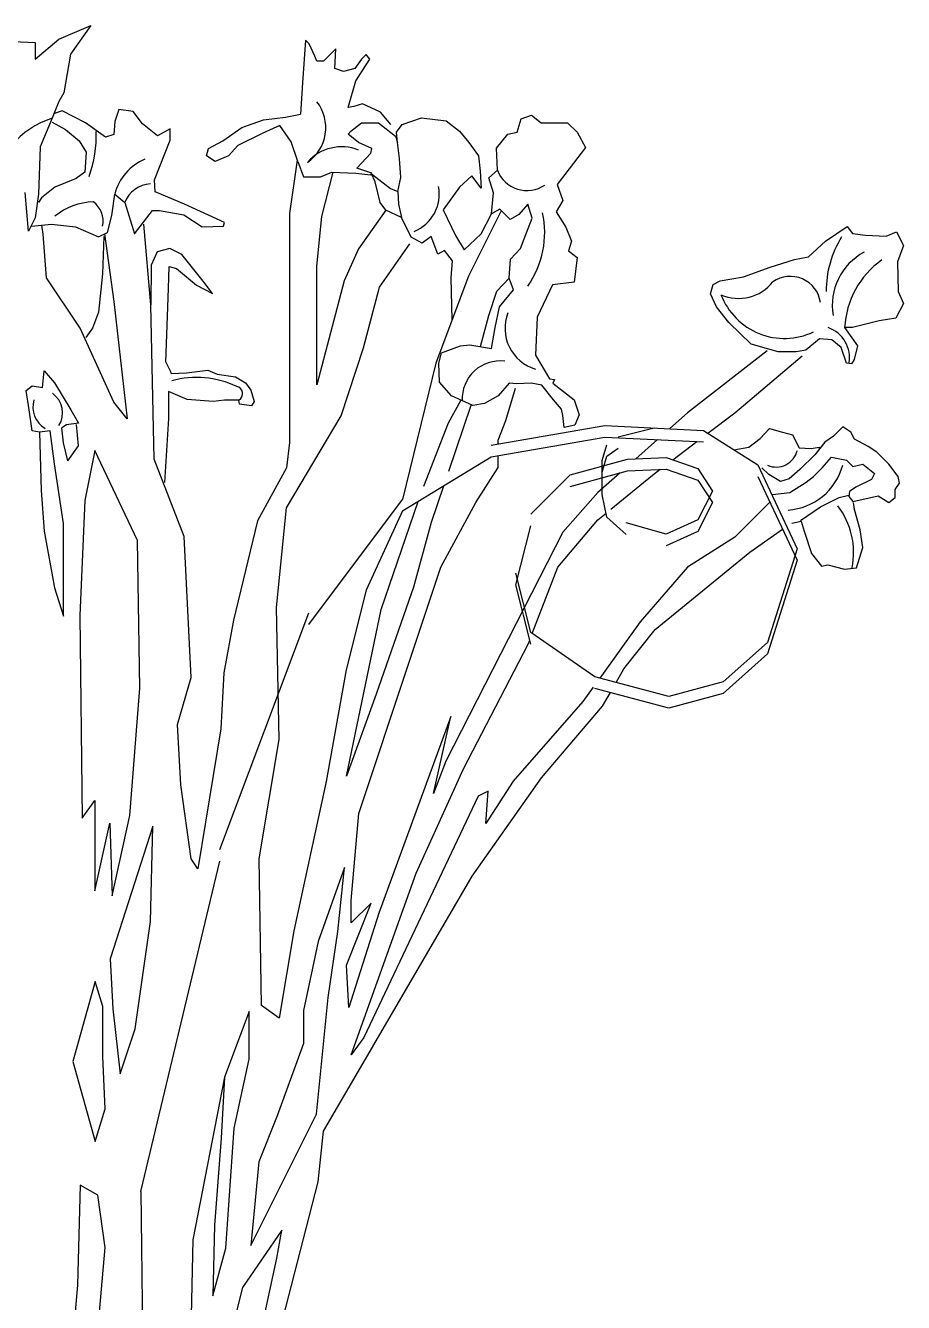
# Model space of a CAD drawing. Header units: inches. Extents: x 10 to 52.5, y 12.2 to 37.
# Drawn here: x 40.2691 to 40.425, y 34.1819 to 34.4087 of the extents above; entities that cross this region are included whole.
import ezdxf

# ---------------------------------------------------------------- set-up
doc = ezdxf.new("R2010")
doc.units = ezdxf.units.IN
doc.header["$MEASUREMENT"] = 0
doc.layers.add('02', color=2, linetype='Continuous')

msp = doc.modelspace()

# ---------------------------------------------------------------- linework, layer by layer
at = {"layer": '02'}
for p, q in [((40.27500832323431, 34.40626298142018), (40.28070326392054, 34.40865842701754)), ((40.28070326392054, 34.40865842701754), (40.27710645818598, 34.40356810548695)), ((40.26421790556497, 34.40596355111342), (40.27081204774304, 34.40566412083575)), ((40.27081204774304, 34.40266981462486), (40.27500832323431, 34.40626298142018)), ((40.27081204774304, 34.40566412083575), (40.27081204774304, 34.40266981462486)), ((40.31881789430491, 34.40605507814911), (40.31831200058087, 34.39847436696294)), ((40.31949241352714, 34.40538123797745), (40.31881789430491, 34.40605507814911)), ((40.32050420074238, 34.40319125488753), (40.31949241352714, 34.40538123797745)), ((40.27710645818598, 34.40356810548695), (40.27590752472616, 34.39668120223217)), ((40.32084146314747, 34.40234895217003), (40.32050420074238, 34.40319125488753)), ((40.32421407602242, 34.40453893525995), (40.32202187609374, 34.40234895217003)), ((40.3240454449363, 34.40100127179761), (40.32421407602242, 34.40453893525995)), ((40.32876710766441, 34.40268587391478), (40.32758669471814, 34.40100127179761)), ((40.3277553260371, 34.39881128538985), (40.3302847886037, 34.40268587391478)), ((40.32961026379353, 34.40352817331444), (40.32876710766441, 34.40268587391478)), ((40.3302847886037, 34.40268587391478), (40.32961026379353, 34.40352817331444)), ((40.32202187609374, 34.40234895217003), (40.32084146314747, 34.40234895217003)), ((40.32556312587558, 34.40049589082486), (40.3240454449363, 34.40100127179761)), ((40.32758669471814, 34.40100127179761), (40.32556312587558, 34.40049589082486)), ((40.31831200058087, 34.39847436696294), (40.31797473817578, 34.39291517632086)), ((40.32640627618394, 34.3940944007831), (40.3277553260371, 34.39881128538985)), ((40.27590752472616, 34.39668120223217), (40.27500832323431, 34.39518405078564)), ((40.27500832323431, 34.39518405078564), (40.27380938418656, 34.39218974457475)), ((40.28570594578496, 34.39375562209756), (40.28494717795848, 34.3916079558316)), ((40.28823516364655, 34.3933766210161), (40.28570594578496, 34.39375562209756)), ((40.32741806363202, 34.39426286001111), (40.32640627618394, 34.3940944007831)), ((40.32893573875054, 34.39476824095476), (40.32741806363202, 34.39426286001111)), ((40.33213972636013, 34.3932520980656), (40.32893573875054, 34.39476824095476)), ((40.27380938418656, 34.39218974457475), (40.27171124923489, 34.38709942304416)), ((40.27381860078759, 34.39148162544592), (40.27622136110886, 34.39021829175766)), ((40.27558905664346, 34.39350295471962), (40.27407152122333, 34.39299762322338)), ((40.27976227328627, 34.3913552917424), (40.27558905664346, 34.39350295471962)), ((40.28330318523086, 34.38882862768372), (40.27976227328627, 34.3913552917424)), ((40.28494717795848, 34.3916079558316), (40.28482071483023, 34.38933395917996)), ((40.28987916219494, 34.39122895803888), (40.28823516364655, 34.3933766210161)), ((40.30751962550431, 34.39055673400293), (40.31139813792407, 34.39190441440445)), ((40.31139813792407, 34.39190441440445), (40.31527664452306, 34.3924097953481)), ((40.31527664452306, 34.3924097953481), (40.31797473817578, 34.39291517632086)), ((40.32691216990798, 34.38988289383127), (40.32876710766441, 34.3913990334317)), ((40.32876710766441, 34.3913990334317), (40.33180246372222, 34.3913990334317)), ((40.33180246372222, 34.3913990334317), (40.33483782001286, 34.38904059111377)), ((40.33399466388374, 34.39106211497568), (40.33213972636013, 34.3932520980656)), ((40.3360182327263, 34.39106211497568), (40.33942363397664, 34.39224487517498)), ((40.33942363397664, 34.39224487517498), (40.34380804012044, 34.39173949420223)), ((40.34380804012044, 34.39173949420223), (40.34616887136809, 34.38988643285705)), ((40.35645534689984, 34.38971797034031), (40.35712987194284, 34.39207641594697)), ((40.35712987194284, 34.39207641594697), (40.35898480946644, 34.39275025614774)), ((40.35898480946644, 34.39275025614774), (40.36067112172469, 34.39140257577532)), ((40.36067112172469, 34.39140257577532), (40.3653927844528, 34.39140257577532)), ((40.3653927844528, 34.39140257577532), (40.36707909089028, 34.38971797034031)), ((40.27622136110886, 34.39021829175766), (40.27862412166296, 34.38819696248396)), ((40.28482071483023, 34.38933395917996), (40.28330318523086, 34.38882862768372)), ((40.29253484318479, 34.38908129177292), (40.28987916219494, 34.39122895803888)), ((40.29481114061064, 34.39034462546118), (40.29253484318479, 34.38908129177292)), ((40.29481114061064, 34.38832329289875), (40.29481114061064, 34.39034462546118)), ((40.30414701262935, 34.38819828839627), (40.30751962550431, 34.39055673400293)), ((40.31122950660511, 34.38954597208652), (40.30684510651491, 34.3873559889966)), ((40.31426485707498, 34.39089365245894), (40.31122950660511, 34.38954597208652)), ((40.31628843173831, 34.38802982916826), (40.31426485707498, 34.39089365245894)), ((40.32640627618394, 34.38937751285852), (40.32691216990798, 34.38988289383127)), ((40.32826121976114, 34.38786136996936), (40.32640627618394, 34.38937751285852)), ((40.33500645133181, 34.38971443131453), (40.3360182327263, 34.39106211497568)), ((40.33517508241794, 34.38786136996936), (40.33500645133181, 34.38971443131453)), ((40.34616887136809, 34.38988643285705), (40.34785517780556, 34.38786490899514)), ((40.35274547161981, 34.38685414707874), (40.35476904046237, 34.3893810519134)), ((40.35476904046237, 34.3893810519134), (40.35645534689984, 34.38971797034031)), ((40.36707909089028, 34.38971797034031), (40.36859676624163, 34.38702260627764)), ((40.27171124923489, 34.38709942304416), (40.27141151749975, 34.37871536831375)), ((40.27862412166296, 34.38819696248396), (40.27988873641453, 34.38617562992152)), ((40.29202899625971, 34.38124863550769), (40.29481114061064, 34.38832329289875)), ((40.30128028765767, 34.38550292433359), (40.30161755006275, 34.38685060802385)), ((40.30161755006275, 34.38685060802385), (40.30414701262935, 34.38819828839627)), ((40.30684510651491, 34.3873559889966), (40.30515879425666, 34.38550292433359)), ((40.31746884445175, 34.38449216241719), (40.31628843173831, 34.38802982916826)), ((40.33062205100878, 34.38685060802385), (40.32826121976114, 34.38786136996936)), ((40.33045341992266, 34.38600830530635), (40.33062205100878, 34.38685060802385)), ((40.33483782001286, 34.38904059111377), (40.33517508241794, 34.38786136996936)), ((40.3355113196697, 34.38506679059941), (40.33517508241794, 34.38786136996936)), ((40.34785517780556, 34.38786490899514), (40.34954148424304, 34.38550646338848)), ((40.35291410293876, 34.38297956187165), (40.35274547161981, 34.38685414707874)), ((40.36859676624163, 34.38702260627764), (40.36353784110843, 34.38045265703698)), ((40.27988873641453, 34.38617562992152), (40.27963580992519, 34.38263829958163)), ((40.30279796277619, 34.38449216241719), (40.30128028765767, 34.38550292433359)), ((40.30515879425666, 34.38550292433359), (40.30279796277619, 34.38449216241719)), ((40.31737513430863, 34.38477300966628), (40.31601882572732, 34.37528846410572)), ((40.32792395735606, 34.38331294124367), (40.33045341992266, 34.38600830530635)), ((40.33577336939498, 34.38166355479046), (40.3355113196697, 34.38506679059941)), ((40.34954148424304, 34.38550646338848), (40.34987874664812, 34.38281109932581)), ((40.27963580992519, 34.38263829958163), (40.27811828032582, 34.38150130291473)), ((40.31746884445175, 34.38449216241719), (40.31848063189982, 34.38179679835451)), ((40.3215159823697, 34.38179679835451), (40.32353955703302, 34.38263910107202)), ((40.32170975241325, 34.37471994761148), (40.32377525289058, 34.38262968263592)), ((40.32353955703302, 34.38263910107202), (40.3277553260371, 34.38247063855528)), ((40.3277553260371, 34.38247063855528), (40.33045341992266, 34.38213372009926)), ((40.33062205100878, 34.38247063855528), (40.32792395735606, 34.38331294124367)), ((40.33045341992266, 34.38213372009926), (40.33062205100878, 34.38247063855528)), ((40.3311874506574, 34.38087819013748), (40.3305377353493, 34.38230217932727)), ((40.3305377353493, 34.38230217932727), (40.33393900315723, 34.37970014647584)), ((40.34987874664812, 34.38281109932581), (40.35004737796708, 34.37977881683622)), ((40.35139642176664, 34.38163187818139), (40.35291410293876, 34.38297956187165)), ((40.27811828032582, 34.38150130291473), (40.27432444771267, 34.37998530513727)), ((40.29215545938796, 34.37910097253047), (40.29202899625971, 34.38124863550769)), ((40.31848063189982, 34.38179679835451), (40.3215159823697, 34.38179679835451)), ((40.33210463668666, 34.37721316720712), (40.3311874506574, 34.38087819013748)), ((40.33524926971159, 34.37917657223301), (40.33577336939498, 34.38166355479046)), ((40.3483610715296, 34.38196879992614), (40.34616887136809, 34.37994727606423)), ((40.35004737796708, 34.37977881683622), (40.3483610715296, 34.38196879992614)), ((40.35223957789577, 34.37893651411872), (40.35139642176664, 34.38163187818139)), ((40.36353784110843, 34.38045265703698), (40.36454962832368, 34.37758883045757)), ((40.26961311451605, 34.37212789533663), (40.26901364475935, 34.37901479859141)), ((40.27141151749975, 34.37871536831375), (40.27081204774304, 34.37452334096309)), ((40.27192168739139, 34.37809030624925), (40.27141584023348, 34.37720597367155)), ((40.27432444771267, 34.37998530513727), (40.27192168739139, 34.37809030624925)), ((40.2844413310334, 34.37493197701991), (40.28494717795848, 34.37872197144901)), ((40.28494717795848, 34.37872197144901), (40.28671763404719, 34.37720597367155)), ((40.297340364293, 34.37695330629361), (40.29215545938796, 34.37910097253047)), ((40.33393900315723, 34.37970014647584), (40.33524926971159, 34.37917657223301)), ((40.33524926971159, 34.37917657223301), (40.33538029469064, 34.3769513800857)), ((40.34616887136809, 34.37994727606423), (40.3433021463964, 34.3759042283404)), ((40.35190231549068, 34.37523038813964), (40.35223957789577, 34.37893651411872)), ((40.28671763404719, 34.37720597367155), (40.28848809013589, 34.37164731405795)), ((40.28848809013589, 34.37164731405795), (40.29164961828365, 34.37581630959761)), ((40.29164961828365, 34.37581630959761), (40.29291422721445, 34.37581630959761)), ((40.29291422721445, 34.37581630959761), (40.29721390093192, 34.37505831072343)), ((40.30442218818217, 34.37366864333165), (40.297340364293, 34.37695330629361)), ((40.33309159996434, 34.37585698059996), (40.32825431609972, 34.36903477949676)), ((40.33309159996434, 34.37585698059996), (40.33210463668666, 34.37721316720712)), ((40.3359044001948, 34.37459528944458), (40.33309159996434, 34.37585698059996)), ((40.33538029469064, 34.3769513800857), (40.3359044001948, 34.37459528944458)), ((40.3433021463964, 34.3759042283404), (40.34549434655792, 34.37135580293256)), ((40.35351121877766, 34.37566150192873), (40.3477615319237, 34.3641737538041)), ((40.35333089493661, 34.37603512354548), (40.35190231549068, 34.37523038813964)), ((40.35516526140719, 34.37420261040683), (40.35333089493661, 34.37603512354548)), ((40.35830989443212, 34.3769513800857), (40.35673757791965, 34.37511886697615)), ((40.35909604966155, 34.37446439752824), (40.35830989443212, 34.3769513800857)), ((40.36454962832368, 34.37758883045757), (40.36336920978948, 34.37556730988439)), ((40.36336920978948, 34.37556730988439), (40.36505552204772, 34.37287194253298)), ((40.27081204774304, 34.37452334096309), (40.26961311451605, 34.37212789533663)), ((40.27015123130268, 34.37303697813189), (40.27369214324727, 34.37341597924245)), ((40.27224049331135, 34.37159906695018), (40.27200647290311, 34.37323555371262)), ((40.27369214324727, 34.37341597924245), (40.27799181719757, 34.37291064445748)), ((40.28368256902768, 34.37189997817626), (40.2844413310334, 34.37493197701991)), ((40.29134290093071, 34.35907579347844), (40.29014900126941, 34.37338810883233)), ((40.29721390093192, 34.37505831072343), (40.30050189244076, 34.37291064445748)), ((40.30429572505391, 34.37303697813189), (40.30442218818217, 34.37366864333165)), ((40.31601882572732, 34.37528846410572), (40.31601882572732, 34.33463950266599)), ((40.3208561154127, 34.36590793554791), (40.32170975241325, 34.37471994761148)), ((40.33760774168632, 34.37106115843056), (40.3359044001948, 34.37459528944458)), ((40.35004737796708, 34.37169272135947), (40.35190231549068, 34.37523038813964)), ((40.35673757791965, 34.37511886697615), (40.35516526140719, 34.37420261040683)), ((40.35765476394891, 34.37079937130915), (40.35909604966155, 34.37446439752824)), ((40.27283744593597, 34.36384656528247), (40.27224049331135, 34.37159906695018)), ((40.27799181719757, 34.37291064445748), (40.28203857047929, 34.37114197927298)), ((40.28203857047929, 34.37114197927298), (40.28368256902768, 34.37189997817626)), ((40.28303427235669, 34.37119852484324), (40.28279794995188, 34.36458819814146)), ((40.28314138725846, 34.37165045535079), (40.28477644953391, 34.35967214077249)), ((40.30050189244076, 34.37291064445748), (40.30429572505391, 34.37303697813189)), ((40.33957313290312, 34.370014009974), (40.33760774168632, 34.37106115843056)), ((40.34114544941558, 34.37119205363564), (40.33957313290312, 34.370014009974)), ((40.34232468540295, 34.36805060163027), (40.34114544941558, 34.37119205363564)), ((40.34549434655792, 34.37135580293256), (40.34701202167644, 34.36882889809789)), ((40.34701202167644, 34.36882889809789), (40.35004737796708, 34.37169272135947)), ((40.36505552204772, 34.37287194253298), (40.36606730367503, 34.37034504098705)), ((40.41122231828495, 34.3703544773511), (40.41506268838867, 34.3729632881645)), ((40.41506268838867, 34.3729632881645), (40.41598437782823, 34.3717356153997)), ((40.41598437782823, 34.3717356153997), (40.41828859863318, 34.3714286947274)), ((40.41828859863318, 34.3714286947274), (40.4219753568571, 34.37127523605017)), ((40.4219753568571, 34.37127523605017), (40.42381872991546, 34.37204253275416)), ((40.42381872991546, 34.37204253275416), (40.42504764940104, 34.3695871806471)), ((40.29473221684321, 34.36907377828032), (40.29248715807199, 34.36848356904233)), ((40.29685911429561, 34.36801140496976), (40.29473221684321, 34.36907377828032)), ((40.32825431609972, 34.36903477949676), (40.32569339927732, 34.3633496080933)), ((40.3319534192372, 34.36221257513392), (40.33735979637577, 34.36988755423812)), ((40.34350392115748, 34.36870507107818), (40.34232468540295, 34.36805060163027)), ((40.3449452126909, 34.36687255796863), (40.34350392115748, 34.36870507107818)), ((40.35521872002146, 34.36714429598072), (40.35701744920089, 34.36905351369063)), ((40.35701744920089, 34.36905351369063), (40.35765476394891, 34.37079937130915)), ((40.36606730367503, 34.37034504098705), (40.36556140995099, 34.36866043558115)), ((40.40815001992024, 34.36759220786047), (40.41122231828495, 34.3703544773511)), ((40.42504764940104, 34.3695871806471), (40.42397234784885, 34.36667145245013)), ((40.29248715807199, 34.36848356904233), (40.2914237064354, 34.36612273878421)), ((40.30064026974588, 34.36328974116481), (40.29685911429561, 34.36801140496976)), ((40.34468315714485, 34.36386200119745), (40.3449452126909, 34.36687255796863)), ((40.35499388035833, 34.36377509171729), (40.35521872002146, 34.36714429598072)), ((40.36556140995099, 34.36866043558115), (40.36707909089028, 34.36748121440763)), ((40.36707909089028, 34.36748121440763), (40.36657319716624, 34.36310124822779)), ((40.40139096915237, 34.36575069375107), (40.40569218700266, 34.36713183179967)), ((40.40569218700266, 34.36713183179967), (40.40815001992024, 34.36759220786047)), ((40.42397234784885, 34.36667145245013), (40.42412595996148, 34.36145383082334)), ((40.28279794995188, 34.36458819814146), (40.28208898203894, 34.35774178445575)), ((40.2914237064354, 34.36612273878421), (40.29134290093071, 34.35907579347844)), ((40.29449589420556, 34.36199128418815), (40.29461405552438, 34.36588665511812)), ((40.29461405552438, 34.36588665511812), (40.29591382979861, 34.36553252957532)), ((40.29591382979861, 34.36553252957532), (40.29945866261124, 34.36258149010831)), ((40.3208561154127, 34.3448728092539), (40.3208561154127, 34.36590793554791)), ((40.3477615319237, 34.3641737538041), (40.34201183924898, 34.34870947423627)), ((40.39662890960908, 34.36406264163674), (40.40139096915237, 34.36575069375107)), ((40.27880694494097, 34.35490136899756), (40.27283744593597, 34.36384656528247)), ((40.2940232491631, 34.34888866602563), (40.29449589420556, 34.36199128418815)), ((40.29945866261124, 34.36258149010831), (40.30229452774375, 34.36104694943646)), ((40.30229452774375, 34.36104694943646), (40.30064026974588, 34.36328974116481)), ((40.32569339927732, 34.3633496080933), (40.3208561154127, 34.3448728092539)), ((40.32910795286744, 34.35141075208088), (40.3319534192372, 34.36221257513392)), ((40.34488668558634, 34.35644161402018), (40.34468315714485, 34.36386200119745)), ((40.35281527191847, 34.36148480489504), (40.35499388035833, 34.36377509171729)), ((40.35578082208968, 34.36175356785537), (40.35499388035833, 34.36377509171729)), ((40.36269469080008, 34.36259586728414), (40.35999659691452, 34.35686821741405)), ((40.36657319716624, 34.36310124822779), (40.36269469080008, 34.36259586728414)), ((40.39079154851361, 34.3609934514738), (40.3912523902066, 34.36268150690597)), ((40.3912523902066, 34.36268150690597), (40.39248130969218, 34.36329534493274)), ((40.39248130969218, 34.36329534493274), (40.39662890960908, 34.36406264163674)), ((40.28477644953391, 34.35967214077249), (40.28716424885652, 34.33880001505025)), ((40.35137398620582, 34.35716530922804), (40.35281527191847, 34.36148480489504)), ((40.35330757392085, 34.35872128204795), (40.35578082208968, 34.36175356785537)), ((40.3918668500658, 34.35869156133271), (40.39079154851361, 34.3609934514738)), ((40.42412595996148, 34.36145383082334), (40.42504764940104, 34.35930539935947)), ((40.28208898203894, 34.35774178445575), (40.28102553063518, 34.35490878680724)), ((40.29193984796739, 34.33164385738786), (40.29134290093071, 34.35907579347844)), ((40.35252062613591, 34.35501515606887), (40.35330757392085, 34.35872128204795)), ((40.39401745875812, 34.35592929184207), (40.3918668500658, 34.35869156133271)), ((40.42504764940104, 34.35930539935947), (40.42366511803566, 34.35669658854607)), ((40.34993495522513, 34.35164595017562), (40.35137398620582, 34.35716530922804)), ((40.35999659691452, 34.35686821741405), (40.35965933450944, 34.35012980562755)), ((40.39801144679523, 34.35209280497514), (40.39401745875812, 34.35592929184207)), ((40.42074643737151, 34.35623620919654), (40.41598437782823, 34.35500853314301)), ((40.42366511803566, 34.35669658854607), (40.42074643737151, 34.35623620919654)), ((40.28477644953391, 34.34178174494303), (40.27880694494097, 34.35490136899756)), ((40.28102553063518, 34.35490878680724), (40.27984392350054, 34.35325620431689)), ((40.35184610714651, 34.35130903008979), (40.35252062613591, 34.35501515606887)), ((40.41014701673276, 34.35301356035637), (40.40768917799442, 34.35101858756974)), ((40.41229761983714, 34.35286010167914), (40.41014701673276, 34.35301356035637)), ((40.41398738683647, 34.35147896691927), (40.41229761983714, 34.35286010167914)), ((40.41598437782823, 34.35500853314301), (40.41460184064209, 34.35500853314301)), ((40.41460184064209, 34.35500853314301), (40.4169060672678, 34.35178588430284)), ((40.32518925923369, 34.33934212558091), (40.32910795286744, 34.35141075208088)), ((40.34296488399132, 34.3505228804483), (40.34633749686628, 34.35175825798655)), ((40.34633749686628, 34.35175825798655), (40.34802380307092, 34.35198287026145)), ((40.34802380307092, 34.35198287026145), (40.35184610714651, 34.35130903008979)), ((40.40083559006899, 34.35091865654107), (40.38668251024074, 34.33987274490067)), ((40.40277350051775, 34.35071167021528), (40.39801144679523, 34.35209280497514)), ((40.40599941681585, 34.35071167021528), (40.40277350051775, 34.35071167021528)), ((40.40768917799442, 34.35101858756974), (40.40599941681585, 34.35071167021528)), ((40.41490907045527, 34.34871669742864), (40.41398738683647, 34.35147896691927)), ((40.4169060672678, 34.35178588430284), (40.41629160764142, 34.34933053216668)), ((40.2940232491631, 34.34888866602563), (40.29485037816203, 34.34723608350617)), ((40.34201183924898, 34.34870947423627), (40.33606341863497, 34.32451815592361)), ((40.34251519861146, 34.34872597217912), (40.34296488399132, 34.3505228804483)), ((40.34262762135341, 34.34535676462696), (40.34251519861146, 34.34872597217912)), ((40.35965933450944, 34.35012980562755), (40.36218879707604, 34.34591829867571)), ((40.39508590321503, 34.33987274490067), (40.40702756341062, 34.35003498363079)), ((40.41583075989484, 34.34856323546268), (40.41490907045527, 34.34871669742864)), ((40.41629160764142, 34.34933053216668), (40.41583075989484, 34.34856323546268)), ((40.27212576345055, 34.34440295724784), (40.27239170494004, 34.34732535452935)), ((40.27239170494004, 34.34732535452935), (40.27425329001135, 34.34519997469619)), ((40.29485037816203, 34.34723608350617), (40.29496853948086, 34.34688196128121)), ((40.29496853948086, 34.34688196128121), (40.29768624329454, 34.34700000312881)), ((40.29768624329454, 34.34700000312881), (40.30146739874481, 34.34747216720137)), ((40.30146739874481, 34.34747216720137), (40.30312165674268, 34.34676391943361)), ((40.30312165674268, 34.34676391943361), (40.30643016691766, 34.34629175207232)), ((40.30643016691766, 34.34629175207232), (40.30820258064642, 34.34522937879086)), ((40.26920040636769, 34.34387161228227), (40.27026417255848, 34.34466862973062)), ((40.26973228934667, 34.3404178700643), (40.26920040636769, 34.34387161228227)), ((40.27026417255848, 34.34466862973062), (40.27212576345055, 34.34440295724784)), ((40.27425329001135, 34.34519997469619), (40.27717864709421, 34.3404178700643)), ((40.30820258064642, 34.34522937879086), (40.30914787096417, 34.34393092181421)), ((40.30914787096417, 34.34393092181421), (40.30973867732546, 34.34192421378106)), ((40.34476360734998, 34.34288601618613), (40.34262762135341, 34.34535676462696)), ((40.35499388035833, 34.34513215235205), (40.35308272820412, 34.34288601618613)), ((40.35439579152017, 34.33854723550616), (40.35616492489799, 34.34429110956847)), ((40.35634292415789, 34.34501984620005), (40.35499388035833, 34.34513215235205)), ((40.35892860112227, 34.34513215235205), (40.35634292415789, 34.34501984620005)), ((40.36083974722288, 34.3447952306073), (40.35892860112227, 34.34513215235205)), ((40.36286331606544, 34.34221217269663), (40.36083974722288, 34.3447952306073)), ((40.36218879707604, 34.34591829867571), (40.36308816154934, 34.34580599252371)), ((40.36308816154934, 34.34580599252371), (40.36275089914425, 34.34513215235205)), ((40.36275089914425, 34.34513215235205), (40.36657319716624, 34.34221217269663)), ((40.28716424885652, 34.33880001505025), (40.28477644953391, 34.34178174494303)), ((40.29780440461337, 34.34227833932385), (40.29449589420556, 34.34369483811901)), ((40.29449589420556, 34.34369483811901), (40.29449590002633, 34.33885513246645)), ((40.30241268906257, 34.34192421378106), (40.29780440461337, 34.34227833932385)), ((40.30442142519615, 34.34216029747625), (40.30241268906257, 34.34192421378106)), ((40.30702096769101, 34.34216029747625), (40.30442142519615, 34.34216029747625)), ((40.30713912900983, 34.34145204641976), (40.30702096769101, 34.34216029747625)), ((40.30973867732546, 34.34192421378106), (40.30926603205017, 34.3410979241948)), ((40.34422325911446, 34.33810539905102), (40.34643467897995, 34.34208192723457)), ((40.34858591119274, 34.34120141403986), (40.34476360734998, 34.34288601618613)), ((40.3506094800353, 34.34153833249587), (40.34858591119274, 34.34120141403986)), ((40.35308272820412, 34.34288601618613), (40.3506094800353, 34.34153833249587)), ((40.36432478283978, 34.34052757055036), (40.36286331606544, 34.34221217269663)), ((40.36657319716624, 34.34221217269663), (40.36747256187237, 34.33951680863396)), ((40.27026417255848, 34.33669845862318), (40.26973228934667, 34.3404178700643)), ((40.27717864709421, 34.3404178700643), (40.27850835477448, 34.33802682103709)), ((40.30926603205017, 34.3410979241948), (40.30713912900983, 34.34145204641976)), ((40.31545901308282, 34.32299417633334), (40.32518925923369, 34.33934212558091)), ((40.34820381817854, 34.34119825429519), (40.34421572471484, 34.32949508444875)), ((40.36454962832368, 34.33940450248195), (40.36432478283978, 34.34052757055036)), ((40.36477446798681, 34.33727067246804), (40.36454962832368, 34.33940450248195)), ((40.36747256187237, 34.33951680863396), (40.36668562014102, 34.33771990036479)), ((40.38668251024074, 34.33987274490067), (40.38353202315493, 34.33707514408746)), ((40.39032352585792, 34.33626853136815), (40.39508590321503, 34.33987274490067)), ((40.27638082239292, 34.33776114855431), (40.27558299769162, 34.33722980358874)), ((40.27584893941394, 34.33457307879002), (40.27558299769162, 34.33722980358874)), ((40.27850835477448, 34.33802682103709), (40.27638082239292, 34.33776114855431)), ((40.27850835477448, 34.33404173382445), (40.27816182338147, 34.33783794221239)), ((40.29449590002633, 34.33885513246645), (40.29378693234622, 34.32752314193061)), ((40.33985537998824, 34.32683312314333), (40.34422325911446, 34.33810539905102)), ((40.35183915086537, 34.33414913542805), (40.3719970405612, 34.33765130950491)), ((40.35306893834359, 34.335012540489), (40.35439579152017, 34.33854723550616)), ((40.36668562014102, 34.33771990036479), (40.36477446798681, 34.33727067246804)), ((40.3719970405612, 34.33765130950491), (40.38952563456706, 34.33677576680788)), ((40.37434950573816, 34.33564817021255), (40.38076133756413, 34.33721353815639)), ((40.39956465419828, 34.33532175014847), (40.40122275157346, 34.33708860129121)), ((40.40122275157346, 34.33708860129121), (40.40354409497677, 34.33642603128686)), ((40.41426648907809, 34.33741988626429), (40.41260839170291, 34.33576346128251)), ((40.41570351608544, 34.33642603128686), (40.41426648907809, 34.33741988626429)), ((40.27159388023875, 34.33643278614039), (40.27026417255848, 34.33669845862318)), ((40.27345547113082, 34.33669845862318), (40.27159388023875, 34.33643278614039)), ((40.27159388023875, 34.33643278614039), (40.27185982196107, 34.326071562717)), ((40.27425329001135, 34.33085366406016), (40.27345547113082, 34.33669845862318)), ((40.35183915086537, 34.33208373466044), (40.3719970405612, 34.3355859087373)), ((40.35306893834359, 34.33436279517485), (40.35306893834359, 34.335012540489)), ((40.3719970405612, 34.3355859087373), (40.38952563456706, 34.33471036604027)), ((40.38132996098584, 34.33511973498975), (40.37752131591997, 34.33173769666467)), ((40.38407400260194, 34.33153883141352), (40.38834273685216, 34.33476945106526)), ((40.38952563456706, 34.33677576680788), (40.39916636525168, 34.3306469613803)), ((40.3975749282211, 34.33377575129856), (40.39956465419828, 34.33532175014847)), ((40.40354409497677, 34.33642603128686), (40.40531273894458, 34.33598432015282)), ((40.40531273894458, 34.33598432015282), (40.40652868394255, 34.33366532516669)), ((40.41106082951165, 34.33465918017322), (40.40929218554384, 34.33245061131896)), ((40.41260839170291, 34.33576346128251), (40.41106082951165, 34.33465918017322)), ((40.4163667562928, 34.33521132072786), (40.41570351608544, 34.33642603128686)), ((40.41879864046796, 34.33388618074827), (40.4163667562928, 34.33521132072786)), ((40.2766467638824, 34.33138500902572), (40.27584893941394, 34.33457307879002)), ((40.2766467638824, 34.33138500902572), (40.27850835477448, 34.33404173382445)), ((40.28141108979917, 34.33320201695318), (40.2796326697383, 34.32431890405718)), ((40.28896938087865, 34.31721241176132), (40.28141108979917, 34.33320201695318)), ((40.31601882572732, 34.33463950266599), (40.31544973245337, 34.33009136751065)), ((40.3715097956404, 34.33139290838739), (40.37236170806437, 34.33422974849822)), ((40.37236170806437, 34.33216434773061), (40.37434950573816, 34.33358276944494)), ((40.39492196785732, 34.33333404016452), (40.3975749282211, 34.33377575129856)), ((40.40652868394255, 34.33366532516669), (40.40862894533648, 34.33355489574609)), ((40.40929218554384, 34.33245061131896), (40.40663921912647, 34.32980033133066)), ((40.40862894533648, 34.33355489574609), (40.41006596652306, 34.33377575129856)), ((40.41006596652306, 34.33377575129856), (40.41006596652306, 34.33355489574609)), ((40.42034620265922, 34.33289232574174), (40.41879864046796, 34.33388618074827)), ((40.42244646382033, 34.33079418633719), (40.42034620265922, 34.33289232574174)), ((40.27584893941394, 34.32022677144272), (40.27425329001135, 34.33085366406016)), ((40.29731239993571, 34.31792788601018), (40.29193984796739, 34.33164385738786)), ((40.33606341863497, 34.32245275515601), (40.35183915086537, 34.33208373466044)), ((40.34908838510028, 34.32396662884861), (40.35306893834359, 34.33015233936607)), ((40.35306893834359, 34.33015233936607), (40.35306893834359, 34.33229739440725)), ((40.3658620273739, 34.32889587598623), (40.37605333663969, 34.33167659270697)), ((40.3715097956404, 34.32932750759068), (40.37236170806437, 34.33216434773061)), ((40.3715097956404, 34.32535592682547), (40.3715097956404, 34.33139290838739)), ((40.37605333663969, 34.33167659270697), (40.3828686539594, 34.33196027705566)), ((40.3828686539594, 34.33196027705566), (40.38854808020852, 34.32997448667305)), ((40.39916636525168, 34.3306469613803), (40.40617780071198, 34.31576272243404)), ((40.40111221638954, 34.32891690577384), (40.39989627139158, 34.33013161633284)), ((40.40907110353447, 34.32858562077166), (40.41061866572573, 34.33013161633284)), ((40.41061866572573, 34.33013161633284), (40.41227676868885, 34.33200889689618)), ((40.41227676868885, 34.33200889689618), (40.41492973510622, 34.33145675631243)), ((40.41492973510622, 34.33145675631243), (40.41603513327873, 34.33035247188531)), ((40.41603513327873, 34.33035247188531), (40.41780377747937, 34.33079418633719)), ((40.41780377747937, 34.33079418633719), (40.41990403864047, 34.32913776132631)), ((40.42410456701628, 34.32858562077166), (40.42244646382033, 34.33079418633719)), ((40.31544973245337, 34.33009136751065), (40.31032790486216, 34.3207108356641)), ((40.35885059214643, 34.32189152786162), (40.3658620273739, 34.32889587598623)), ((40.3658620273739, 34.32683047521863), (40.37605333663969, 34.32961119193936)), ((40.37471550084165, 34.32924616107488), (40.37076029121391, 34.32573397472737)), ((40.37309279884658, 34.32278025829004), (40.38049053713194, 34.32882682997155)), ((40.37605333663969, 34.32961119193936), (40.3828686539594, 34.32989487628805)), ((40.38049053713194, 34.32882682997155), (40.38184551252498, 34.32985228850742)), ((40.3828686539594, 34.32989487628805), (40.38854808020852, 34.32790908590545)), ((40.38854808020852, 34.32997448667305), (40.39110382353402, 34.32600290587874)), ((40.38854808020852, 34.32790908590545), (40.39110382353402, 34.32393750511113)), ((40.39916636525168, 34.32858156061269), (40.40617780071198, 34.31369732163733)), ((40.40321247778348, 34.32770219192611), (40.40111221638954, 34.32891690577384)), ((40.40476003997474, 34.32814390634888), (40.40321247778348, 34.32770219192611)), ((40.40663921912647, 34.32980033133066), (40.40476003997474, 34.32814390634888)), ((40.40774462335258, 34.32759176579424), (40.40907110353447, 34.32858562077166)), ((40.41935133967063, 34.32803347689918), (40.41658783224857, 34.32670833691958)), ((40.41990403864047, 34.32913776132631), (40.41935133967063, 34.32803347689918)), ((40.42432564320489, 34.32737090692393), (40.42410456701628, 34.32858562077166)), ((40.27185982196107, 34.326071562717), (40.27239170494004, 34.3188984090288)), ((40.34332701107933, 34.32688712989915), (40.34112727256007, 34.32043193712019)), ((40.37076029121391, 34.32573397472737), (40.36456831787228, 34.31866459127053)), ((40.39110382353402, 34.32600290587874), (40.38854808020852, 34.32089659103661)), ((40.4017754565969, 34.32538319693998), (40.40487058097943, 34.32571448194216)), ((40.40487058097943, 34.32571448194216), (40.40774462335258, 34.32759176579424)), ((40.41548243407606, 34.32593533749463), (40.41537189307137, 34.32505191193781)), ((40.41658783224857, 34.32670833691958), (40.41548243407606, 34.32593533749463)), ((40.42355186222567, 34.3262666224968), (40.42432564320489, 34.32737090692393)), ((40.42355186222567, 34.32483105635623), (40.42355186222567, 34.3262666224968)), ((40.2796326697383, 34.32431890405718), (40.27874345970786, 34.30388773745511)), ((40.31941125249005, 34.30231525676794), (40.33606341863497, 34.32451815592361)), ((40.33228159915171, 34.30496765752326), (40.33882346922046, 34.32413774764285)), ((40.34289641175865, 34.31247887743524), (40.34908838510028, 34.32396662884861)), ((40.37236170806437, 34.32138434603115), (40.3715097956404, 34.32535592682547)), ((40.39110382353402, 34.32393750511113), (40.38854808020852, 34.31883119026901)), ((40.40132032041884, 34.32400903295496), (40.39508590321503, 34.31778091833115)), ((40.41028704853243, 34.32317463137446), (40.41360324910357, 34.32483105635623)), ((40.41360324910357, 34.32483105635623), (40.41537189307137, 34.32527276749028)), ((40.41537189307137, 34.32505191193781), (40.41603513327873, 34.32416848638098)), ((40.41603513327873, 34.32416848638098), (40.42056727884783, 34.32516234135841)), ((40.4163667562928, 34.32273291695168), (40.41614567428342, 34.32394762751068)), ((40.42056727884783, 34.32516234135841), (40.42244646382033, 34.32394762751068)), ((40.42244646382033, 34.32394762751068), (40.42355186222567, 34.32483105635623)), ((40.313689879705, 34.30532071443162), (40.31545901308282, 34.32299417633334)), ((40.33606341863497, 34.32245275515601), (40.32961209896467, 34.30841356967579)), ((40.37076029121391, 34.32087377360443), (40.37221600497588, 34.32206360737331)), ((40.37576936381384, 34.31826382157163), (40.37236170806437, 34.32138434603115)), ((40.40674976013116, 34.32074520696773), (40.41028704853243, 34.32317463137446)), ((40.41736161346062, 34.31908878198595), (40.4163667562928, 34.32273291695168)), ((40.27239170494004, 34.3188984090288), (40.27425329001135, 34.3088028580882)), ((40.27584893941394, 34.30375508094443), (40.27584893941394, 34.32022677144272)), ((40.31032790486216, 34.3207108356641), (40.30605970845073, 34.30308681153696)), ((40.34112727256007, 34.32043193712019), (40.33803128600567, 34.30894418573592)), ((40.35622130227721, 34.30931960489255), (40.35885059214643, 34.31982612709402)), ((40.36368375118337, 34.31247887743524), (40.37076029121391, 34.32087377360443)), ((40.3828686539594, 34.31834343195663), (40.37576936381384, 34.32032922233924)), ((40.38854808020852, 34.32089659103661), (40.3828686539594, 34.31834343195663)), ((40.38854808020852, 34.31883119026901), (40.3828686539594, 34.31627803118903)), ((40.39773960351459, 34.31512989625338), (40.40356716663091, 34.31923931121713)), ((40.40520219793989, 34.32030349254495), (40.40686030113584, 34.32063477754713)), ((40.40686030113584, 34.32063477754713), (40.40741300033852, 34.31886792311565)), ((40.40741300033852, 34.31886792311565), (40.40873948634117, 34.31489250314775)), ((40.41780377747937, 34.31599678757487), (40.41736161346062, 34.31908878198595)), ((40.28941399171463, 34.29100722159495), (40.28896938087865, 34.31721241176132)), ((40.29850629959702, 34.29288133580707), (40.29731239993571, 34.31792788601018)), ((40.36456831787228, 34.31866459127053), (40.34378097868039, 34.2780156298308)), ((40.39508590321503, 34.31778091833115), (40.38668251024074, 34.31247887743524)), ((40.38093281756601, 34.30143296579485), (40.39773960351459, 34.31512989625338)), ((40.40617780071198, 34.31576272243404), (40.40091922120637, 34.29912739809373)), ((40.40873948634117, 34.31489250314775), (40.41050812472104, 34.31268393758222)), ((40.41669837325326, 34.31235265258005), (40.41780377747937, 34.31599678757487)), ((40.33714671908393, 34.29524725198866), (40.34289641175865, 34.31247887743524)), ((40.35911726379282, 34.30069405135004), (40.36368375118337, 34.31247887743524)), ((40.38668251024074, 34.31247887743524), (40.37827911726645, 34.30275847521847)), ((40.40617780071198, 34.31369732163733), (40.40091922120637, 34.29706199732613)), ((40.41050812472104, 34.31268393758222), (40.41161352871432, 34.3129047931638)), ((40.41161352871432, 34.3129047931638), (40.41459811209216, 34.31213179373884)), ((40.41459811209216, 34.31213179373884), (40.41669837325326, 34.31235265258005)), ((40.35885059214643, 34.30087848345869), (40.35622130227721, 34.31138500566016)), ((40.27425329001135, 34.3088028580882), (40.27584893941394, 34.30375508094443)), ((40.32961209896467, 34.30841356967579), (40.3260738259226, 34.29427479947338)), ((40.33803128600567, 34.30894418573592), (40.33139703222997, 34.28994521441058)), ((40.35885059214643, 34.29881308269108), (40.35622130227721, 34.30931960489255)), ((40.31413216595984, 34.28190337843847), (40.313689879705, 34.30532071443162)), ((40.27874345970786, 34.30388773745511), (40.27918806472308, 34.26791112407813)), ((40.30363551443889, 34.26235457204751), (40.31941125249005, 34.30438065753555)), ((40.30605970845073, 34.30308681153696), (40.30435242862887, 34.29370628300825)), ((40.32608962581008, 34.27536461104177), (40.33228159915171, 34.30496765752326)), ((40.37024417878575, 34.29299859263705), (40.35885059214643, 34.30087848345869)), ((40.37827911726645, 34.30275847521847), (40.37109418060145, 34.29277215470796)), ((40.37538924590199, 34.29440862354244), (40.38093281756601, 34.30143296579485)), ((40.34687696523479, 34.27669012043629), (40.35837634476348, 34.29878194700581)), ((40.35837634476348, 34.29878194700581), (40.35866922941505, 34.29953780002546)), ((40.40091922120637, 34.29912739809373), (40.39303135206438, 34.29212304996912)), ((40.40091922120637, 34.29706199732613), (40.39303135206438, 34.29005764917241)), ((40.3260738259226, 34.29427479947338), (40.32253555893413, 34.27439215523776)), ((40.32830104567557, 34.26873706075133), (40.33714671908393, 34.29524725198866)), ((40.37400901071242, 34.29199565281164), (40.37538924590199, 34.29440862354244)), ((40.29611850004158, 34.2845324868162), (40.29850629959702, 34.29288133580707)), ((40.30435242862887, 34.29370628300825), (40.30378333558775, 34.28375723466746)), ((40.38339062720052, 34.28949641858929), (40.37024417878575, 34.29299859263705)), ((40.39303135206438, 34.29212304996912), (40.38339062720052, 34.28949641858929)), ((40.28763556583299, 34.26835527923544), (40.28941399171463, 34.29100722159495)), ((40.33139703222997, 34.28994521441058), (40.32608962581008, 34.27536461104177)), ((40.36992827835939, 34.29115167091953), (40.36810658509358, 34.28861970501606)), ((40.38339062720052, 34.28743101782169), (40.37024417878575, 34.29093319186944)), ((40.37161051398589, 34.28780252521977), (40.37298380895964, 34.29020336268007)), ((40.39303135206438, 34.29005764917241), (40.38339062720052, 34.28743101782169)), ((40.36810658509358, 34.28861970501606), (40.35572263864315, 34.27448093810239)), ((40.36074664895869, 34.27506218921047), (40.37161051398589, 34.28780252521977)), ((40.3446655453693, 34.28596868622702), (40.3384735722605, 34.26917889723558)), ((40.3415695588149, 34.27227175247975), (40.3446655453693, 34.28596868622702)), ((40.29671545289903, 34.27379824864914), (40.29611850004158, 34.2845324868162)), ((40.30378333558775, 34.28375723466746), (40.29970019925832, 34.25888958928994)), ((40.3105938931506, 34.26069522480833), (40.31413216595984, 34.28190337843847)), ((40.34378097868039, 34.2780156298308), (40.3415695588149, 34.27227175247975)), ((40.3384735722605, 34.25813298559518), (40.34687696523479, 34.27669012043629)), ((40.29850629959702, 34.26067862791245), (40.29671545289903, 34.27379824864914)), ((40.32253555893413, 34.27439215523776), (40.3167858662594, 34.24788196400044)), ((40.34846575730926, 34.25760321060665), (40.36074664895869, 34.27506218921047)), ((40.35572263864315, 34.27448093810239), (40.3508575184781, 34.26696971490168)), ((40.34953066553435, 34.27182991602461), (40.32918561236448, 34.22897177225099)), ((40.35129980473294, 34.27271358893489), (40.34953066553435, 34.27182991602461)), ((40.3508575184781, 34.26696971490168), (40.35129980473294, 34.27271358893489)), ((40.27918806472308, 34.26791112407813), (40.28141108979917, 34.27102021343893)), ((40.28141108979917, 34.27102021343893), (40.28141108979917, 34.25503060821796)), ((40.3384735722605, 34.26917889723558), (40.33183931266404, 34.25106359884961)), ((40.28141108979917, 34.25503060821796), (40.28407872571125, 34.26702281047477)), ((40.28407872571125, 34.26702281047477), (40.28452333072646, 34.25414229461461)), ((40.28452333072646, 34.25414229461461), (40.28763556583299, 34.26835527923544)), ((40.32697419273182, 34.25327278447224), (40.32830104567557, 34.26873706075133)), ((40.29172228496036, 34.2664603562211), (40.28416399388089, 34.24292010025823)), ((40.29127767994515, 34.24958243739678), (40.29172228496036, 34.2664603562211)), ((40.28961263816318, 34.20162776148067), (40.30363551443889, 34.26028917127991)), ((40.29970019925832, 34.25888958928994), (40.29850629959702, 34.26067862791245)), ((40.31103617940544, 34.23462686673741), (40.3105938931506, 34.26069522480833)), ((40.32575937207303, 34.25914814411084), (40.32108395556434, 34.24601184070929)), ((40.3220146052584, 34.21230424359095), (40.34846575730926, 34.25760321060665)), ((40.32459051777123, 34.24776334825441), (40.32575937207303, 34.25914814411084)), ((40.32697419273182, 34.22587891700681), (40.3384735722605, 34.25813298559518)), ((40.32697419273182, 34.24929625297085), (40.32697419273182, 34.25327278447224)), ((40.32608962581008, 34.24178503305887), (40.33051245972029, 34.25283094469927)), ((40.33183931266404, 34.25106359884961), (40.32653190624415, 34.2342738131469)), ((40.33051245972029, 34.25283094469927), (40.32697419273182, 34.24929625297085)), ((40.28861004985384, 34.23048373955538), (40.29127767994515, 34.24958243739678)), ((40.3167858662594, 34.24788196400044), (40.31413216595984, 34.23241768440352)), ((40.32283723666779, 34.23608663556519), (40.32459051777123, 34.24776334825441)), ((40.32108395556434, 34.24601184070929), (40.31845403658672, 34.23375129106574)), ((40.28416399388089, 34.24292010025823), (40.28460859889611, 34.23403698736223)), ((40.32653190624415, 34.2342738131469), (40.32608962581008, 34.24178503305887)), ((40.28149636378958, 34.23892270061191), (40.27749491283185, 34.22470971599108)), ((40.28283017883523, 34.23448114249044), (40.28149636378958, 34.23892270061191)), ((40.32079174495748, 34.21536046825935), (40.32283723666779, 34.23608663556519)), ((40.28283017883523, 34.2255980263057), (40.28283017883523, 34.23448114249044)), ((40.28460859889611, 34.23403698736223), (40.28594241976253, 34.2224889369449)), ((40.30880287741757, 34.23358350797793), (40.30441967151574, 34.2219067952887)), ((40.30880287741757, 34.22511789028653), (40.30880287741757, 34.23358350797793)), ((40.31413216595984, 34.23241768440352), (40.31103617940544, 34.23462686673741)), ((40.31845403658672, 34.23375129106574), (40.31845403658672, 34.22791293470658)), ((40.28594241976253, 34.2224889369449), (40.28861004985384, 34.23048373955538)), ((40.32918561236448, 34.22897177225099), (40.32697419273182, 34.22587891700681)), ((40.31845403658672, 34.22791293470658), (40.31377862007803, 34.21506854813782)), ((40.27749491283185, 34.22470971599108), (40.28149636378958, 34.21049673139936)), ((40.28327478385045, 34.21627075493456), (40.28283017883523, 34.2255980263057)), ((40.30617295261919, 34.21285734067209), (40.30880287741757, 34.22511789028653)), ((40.30441967151574, 34.2219067952887), (40.29881421695909, 34.19303974492362)), ((40.30441967151574, 34.2219067952887), (40.30383525030202, 34.21110583309786)), ((40.28149636378958, 34.21049673139936), (40.28327478385045, 34.21627075493456)), ((40.31377862007803, 34.21506854813782), (40.31056427406593, 34.20689484727922)), ((40.31728518251776, 34.20835443802065), (40.32079174495748, 34.21536046825935)), ((40.30471188794336, 34.19154733638283), (40.30617295261919, 34.21285734067209)), ((40.32106992076597, 34.20333882232666), (40.3220146052584, 34.21230424359095)), ((40.30383525030202, 34.21110583309786), (40.30266639600023, 34.19563418516776)), ((40.30910320939011, 34.19200703959217), (40.31728518251776, 34.20835443802065)), ((40.31056427406593, 34.20689484727922), (40.30910320939011, 34.19200703959217)), ((40.30784434485695, 34.15190561762432), (40.32106992076597, 34.20333882232666)), ((40.27880873913391, 34.20276240318202), (40.2783641341187, 34.18499617407218)), ((40.28192097424044, 34.20098577929315), (40.27880873913391, 34.20276240318202)), ((40.2832547892861, 34.191658507922), (40.28192097424044, 34.20098577929315)), ((40.28961263816318, 34.20162776148067), (40.28992387033514, 34.16989487587711)), ((40.30266639600023, 34.19563418516776), (40.3023741795726, 34.18308171869143)), ((40.31464714217446, 34.19475843138065), (40.30763402334861, 34.18454130943286)), ((40.31377050453312, 34.1897958288377), (40.31464714217446, 34.19475843138065)), ((40.29881421695909, 34.19303974492362), (40.29792500692866, 34.15262157345427)), ((40.28192097424044, 34.17655721301566), (40.2832547892861, 34.191658507922)), ((40.3023741795726, 34.18308171869143), (40.30471188794336, 34.19154733638283)), ((40.30646516904681, 34.15593335810121), (40.31377050453312, 34.1897958288377)), ((40.2783641341187, 34.18499617407218), (40.27703031907304, 34.17078318948046)), ((40.30763402334861, 34.18454130943286), (40.30617295261919, 34.17870294981407))]:
    msp.add_line(p, q, dxfattribs=at)
for centre, radius, start, end in [((40.31494810535087, 34.39052195376138), 0.007484925300653341, 304.3105412501295, 37.91040756590436), ((40.27801379198655, 34.37839115309765), 0.01442491494709424, 106.9458910060118, 176.3310346544158), ((40.26081584170907, 34.38907114099715), 0.02085749481339068, 339.8328237826998, 2.110602223985862), ((40.32523905099816, 34.37911907869278), 0.008007477186164909, 67.73310813766734, 139.312230305476), ((40.29382228139303, 34.37643724331286), 0.009164466330458657, 112.4556582970914, 165.5637338865306), ((40.35816761139295, 34.38497961219986), 0.005621348005768808, 200.8422068666811, 304.2580296262274), ((40.29155866089723, 34.3753550300375), 0.005182811366869545, 92.82302739721538, 159.0758827947554), ((40.33540293048582, 34.37873260444616), 0.007187123094491154, 292.3879254562833, 10.73818673592065), ((40.2814924547959, 34.36592411064197), 0.01141323565761283, 91.70262026392645, 128.9059132537057), ((40.27875329121462, 34.37395143623002), 0.004146148832390041, 347.2583073947195, 54.62935291787416), ((40.34503201498165, 34.37182039075418), 0.01628996987158947, 324.5798552937403, 12.77798122288579), ((40.42937162667959, 34.3615749328805), 0.01805022837933673, 147.9732339706038, 180.4941334595044), ((40.42299724100604, 34.35903260938943), 0.01059024005577058, 117.7660727146687, 190.0811610235401), ((40.4303988428831, 34.35417295023802), 0.01581908589690636, 125.6242580343101, 176.9721600796464), ((40.39574104161448, 34.36800634847026), 0.007810544058200356, 246.5666402986668, 321.4785553605211), ((40.40495483447312, 34.35872792016602), 0.005395533882459339, 7.7858511732287, 125.1072338357249), ((40.4039256138306, 34.36519336730129), 0.01210088712776808, 201.0852510911117, 295.1674995502776), ((40.3618247884836, 34.35489802912929), 0.007558716391602312, 158.8767225442908, 253.59203021434), ((40.40983842881842, 34.34968920823889), 0.005630120007152562, 349.2594353329121, 70.87355565661917), ((40.35340324729196, 34.34236786875994), 0.006736291936897675, 82.72253560829247, 182.7581662251015), ((40.29950506366304, 34.32934737706677), 0.01681202273872817, 64.99696208904908, 105.1587258685939), ((40.30632778918817, 34.34328949306513), 0.001324982691950333, 301.5444857636792, 77.66066235493436), ((40.274875083803, 34.34093419745335), 0.004453044425843139, 163.7487210333576, 238.9263178467611), ((40.27136411248221, 34.33985006556617), 0.004309154013694977, 328.7381205814669, 54.37795649560214), ((40.4024328702174, 34.33412317629558), 0.003870187591336823, 246.5241820016795, 346.5595498304845), ((40.40382445799633, 34.33342268868586), 0.0108238096664366, 273.7849545799514, 344.737061341838), ((40.40233039376772, 34.31503691719848), 0.01385667747428204, 348.8302557909234, 37.10057674784209)]:
    msp.add_arc(centre, radius, start, end, dxfattribs=at)

doc.saveas('drawing.dxf')
